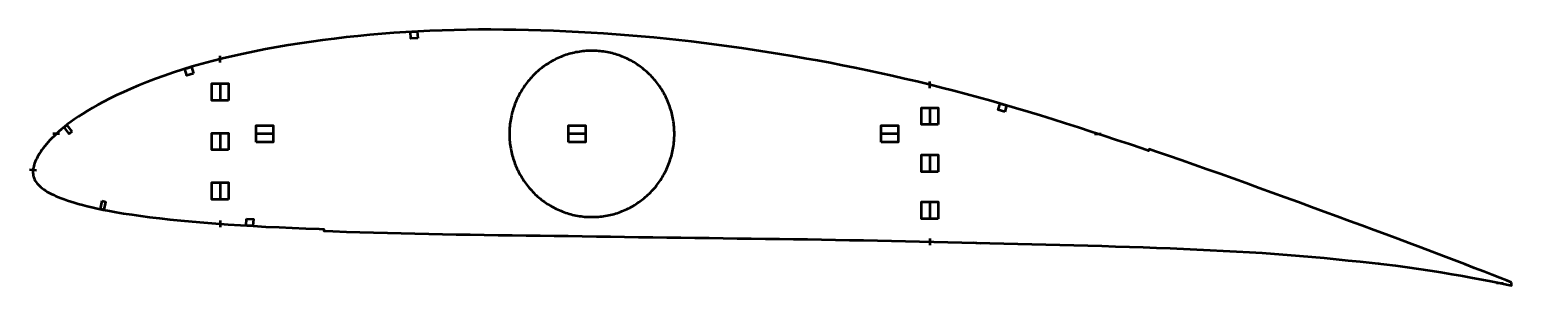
# Model space of a CAD drawing. Header units: metres. Extents: x -3 to 874, y 10 to 162.
import ezdxf

# ---------------------------------------------------------------- set-up
doc = ezdxf.new("R2010")
doc.units = ezdxf.units.M
doc.layers.add('Layer', color=1, linetype='Continuous', lineweight=50)

msp = doc.modelspace()

# ---------------------------------------------------------------- linework, layer by layer
at = {"layer": 'Layer'}
for p, q in [((329.68, 149.2), (329.68, 149.7)), ((109.68, 142.27), (109.68, 146.27)), ((109.68, 130.25), (109.68, 119.25)), ((529.68, 127.1), (529.68, 131.1)), ((529.68, 116.01), (529.68, 105.01)), ((14.66, 100), (10.66, 100)), ((109.68, 100.99), (109.68, 89.99)), ((141.46, 100), (130.46, 100)), ((280.87, 100), (280.37, 100)), ((326.4, 100), (315.4, 100)), ((378.5, 100), (379, 100)), ((511.35, 100), (500.35, 100)), ((627.15, 100), (631.15, 100)), ((529.68, 88.12), (529.68, 77.12)), ((0.87, 78.37), (-3.11, 78.68)), ((109.68, 71.72), (109.68, 60.72)), ((529.68, 60.24), (529.68, 49.24)), ((109.68, 48.7), (109.68, 44.7)), ((329.68, 50.8), (329.68, 50.3)), ((529.68, 38.15), (529.68, 34.15)), ((555.44, 35.7), (559.42, 35.39)), ((799.51, 40.52), (799.33, 40.05)), ((836.94, 26.39), (836.75, 25.92)), ((794.94, 23.81), (794.87, 23.31)), ((834.56, 18.19), (834.48, 17.7)), ((855.64, 19.24), (855.43, 18.79)), ((854.24, 14.68), (854.17, 14.19)), ((865.01, 11.88), (868.99, 11.57))]:
    msp.add_line(p, q, dxfattribs=at)
for points in [[(873.87, 12.09), (871.26, 13.15), (867.05, 14.79), (862.5, 16.59), (857.53, 18.52), (852.1, 20.59), (846.26, 22.82), (840.09, 25.19), (833.62, 27.65), (826.97, 30.19), (820.26, 32.72), (813.48, 35.23), (806.62, 37.82), (799.68, 40.46), (792.61, 43.08), (785.44, 45.74), (778.13, 48.41), (770.69, 51.14), (763.13, 53.9), (755.49, 56.7), (747.79, 59.51), (740.07, 62.33), (732.34, 65.14), (724.61, 67.94), (716.89, 70.73), (709.17, 73.51), (701.47, 76.27), (693.79, 79), (686.15, 81.71), (678.52, 84.39), (670.9, 87.04), (663.29, 89.66), (659.53, 90.95), (659.19, 89.95), (655.37, 91.26), (647.81, 93.82), (640.25, 96.35), (632.71, 98.84), (625.16, 101.3), (617.61, 103.74), (610.08, 106.15), (602.6, 108.52), (595.18, 110.83), (587.8, 113.09), (580.46, 115.29), (573.13, 117.43), (565.82, 119.52), (558.52, 121.56), (551.23, 123.54), (543.95, 125.47), (536.67, 127.35), (529.38, 129.17), (522.09, 130.94), (514.77, 132.66), (507.45, 134.33), (500.11, 135.96), (492.75, 137.53), (485.39, 139.06), (478.02, 140.53), (470.62, 141.96), (463.2, 143.34), (455.75, 144.68), (448.29, 145.97), (440.83, 147.22), (433.37, 148.42), (425.9, 149.58), (418.44, 150.68), (410.98, 151.74), (403.53, 152.74), (396.09, 153.69), (388.65, 154.59), (381.21, 155.44), (373.77, 156.23), (366.34, 156.97), (358.9, 157.66), (351.47, 158.29), (344.04, 158.87), (336.6, 159.39), (329.16, 159.86), (321.72, 160.28), (314.29, 160.65), (306.87, 160.96), (299.45, 161.22), (292.05, 161.42), (284.66, 161.57), (277.28, 161.67), (269.95, 161.71), (262.65, 161.69), (255.4, 161.62), (248.2, 161.47), (241.02, 161.25), (233.84, 160.97), (226.67, 160.61), (219.52, 160.2), (212.39, 159.72), (205.29, 159.17), (198.21, 158.57), (191.16, 157.89), (184.16, 157.15), (177.19, 156.35), (170.28, 155.47), (163.42, 154.53), (156.61, 153.53), (149.87, 152.44), (143.17, 151.28), (136.52, 150.06), (129.96, 148.78), (123.51, 147.45), (117.19, 146.06), (111.01, 144.6), (104.95, 143.07), (99, 141.47), (93.18, 139.79), (87.49, 138.06), (81.94, 136.26), (76.54, 134.41), (71.31, 132.52), (66.26, 130.58), (61.4, 128.64), (56.77, 126.69), (52.37, 124.75), (48.23, 122.83), (44.34, 120.93), (40.69, 119.06), (37.29, 117.22), (34.11, 115.41), (31.15, 113.66), (28.41, 111.96), (25.87, 110.31), (23.52, 108.71), (21.35, 107.16), (19.35, 105.65), (17.49, 104.18), (15.77, 102.75), (14.17, 101.37), (12.69, 100.02), (11.31, 98.72), (10.04, 97.46), (8.87, 96.23), (7.78, 95.03), (6.77, 93.86), (5.83, 92.73), (4.97, 91.62), (4.17, 90.54), (3.43, 89.47), (2.74, 88.44), (2.12, 87.45), (1.57, 86.48), (1.06, 85.5), (0.6, 84.54), (0.19, 83.63), (-0.15, 82.76), (-0.44, 81.87), (-0.68, 80.98), (-0.88, 80.13), (-1.03, 79.3), (-1.13, 78.47), (-1.18, 77.7), (-1.18, 76.93), (-1.12, 76.15), (-0.99, 75.36), (-0.78, 74.57), (-0.51, 73.77), (-0.17, 72.99), (0.24, 72.21), (0.73, 71.45), (1.3, 70.69), (1.94, 69.94), (2.65, 69.21), (3.43, 68.49), (4.28, 67.79), (5.2, 67.1), (6.2, 66.43), (7.28, 65.77), (8.45, 65.13), (9.7, 64.49), (11.04, 63.85), (12.46, 63.21), (13.99, 62.57), (15.61, 61.92), (17.35, 61.26), (19.2, 60.61), (21.19, 59.95), (23.34, 59.29), (25.65, 58.62), (28.15, 57.93), (30.86, 57.23), (33.77, 56.52), (36.93, 55.8), (40.36, 55.08), (44.08, 54.36), (48.13, 53.65), (52.54, 52.93), (57.3, 52.2), (62.43, 51.47), (67.9, 50.75), (73.73, 50.06), (79.9, 49.39), (86.38, 48.73), (93.13, 48.09), (100.06, 47.47), (107.14, 46.89), (114.33, 46.36), (121.66, 45.89), (129.14, 45.47), (136.77, 45.07), (144.5, 44.7), (152.34, 44.36), (160.28, 44.04), (168.29, 43.73), (170.98, 43.63), (170.94, 42.58), (176.3, 42.38), (184.36, 42.09), (192.41, 41.83), (200.49, 41.59), (208.6, 41.38), (216.75, 41.18), (224.92, 40.98), (233.08, 40.8), (241.23, 40.63), (249.4, 40.49), (257.6, 40.37), (265.84, 40.26), (274.11, 40.13), (282.39, 40.01), (290.67, 39.88), (298.98, 39.77), (307.31, 39.66), (315.65, 39.55), (323.99, 39.43), (332.33, 39.31), (340.66, 39.19), (349, 39.07), (357.33, 38.95), (365.66, 38.85), (374, 38.74), (382.34, 38.62), (390.68, 38.5), (399.02, 38.38), (407.35, 38.27), (415.69, 38.16), (424.02, 38.06), (432.35, 37.95), (440.66, 37.84), (448.97, 37.71), (457.28, 37.59), (465.58, 37.45), (473.88, 37.31), (482.16, 37.16), (490.44, 37.01), (498.72, 36.83), (507.02, 36.65), (515.33, 36.46), (523.65, 36.28), (531.97, 36.1), (540.3, 35.93), (548.61, 35.75), (556.92, 35.56), (565.24, 35.36), (573.55, 35.17), (581.85, 34.98), (590.13, 34.79), (598.4, 34.59), (606.65, 34.37), (614.9, 34.14), (623.16, 33.91), (631.41, 33.67), (639.62, 33.43), (647.77, 33.18), (655.86, 32.92), (663.92, 32.62), (671.94, 32.32), (679.88, 32), (687.74, 31.65), (695.55, 31.26), (703.35, 30.82), (711.12, 30.37), (718.82, 29.93), (726.38, 29.49), (733.78, 28.97), (741.15, 28.37), (748.53, 27.76), (755.83, 27.18), (763.03, 26.55), (770.2, 25.83), (777.34, 25.12), (784.42, 24.45), (791.39, 23.73), (798.32, 22.9), (805.3, 22), (812.24, 21.11), (819, 20.21), (825.61, 19.18), (832.19, 18.09), (838.64, 16.98), (844.88, 15.9), (850.82, 14.82), (856.43, 13.76), (861.69, 12.76), (866.58, 11.81), (871.09, 10.91), (873.87, 10.32)], [(378.5, 100), (378.49, 101.03), (378.45, 102.07), (378.4, 103.1), (378.32, 104.13), (378.23, 105.16), (378.11, 106.19), (377.97, 107.21), (377.81, 108.23), (377.63, 109.25), (377.42, 110.26), (377.2, 111.27), (376.95, 112.28), (376.69, 113.27), (376.4, 114.27), (376.09, 115.25), (375.76, 116.23), (375.41, 117.21), (375.05, 118.17), (374.66, 119.13), (374.25, 120.08), (373.82, 121.01), (373.37, 121.94), (372.91, 122.87), (372.42, 123.78), (371.91, 124.68), (371.39, 125.56), (370.85, 126.44), (370.29, 127.31), (369.71, 128.16), (369.11, 129), (368.5, 129.83), (367.87, 130.65), (367.22, 131.45), (366.56, 132.24), (365.88, 133.01), (365.18, 133.77), (364.47, 134.52), (363.74, 135.24), (363, 135.96), (362.24, 136.66), (361.47, 137.34), (360.69, 138), (359.89, 138.65), (359.08, 139.28), (358.25, 139.9), (357.41, 140.49), (356.56, 141.07), (355.7, 141.63), (354.83, 142.17), (353.94, 142.7), (353.05, 143.2), (352.14, 143.69), (351.22, 144.15), (350.3, 144.6), (349.36, 145.02), (348.42, 145.43), (347.47, 145.82), (346.51, 146.19), (345.55, 146.53), (344.57, 146.86), (343.59, 147.16), (342.61, 147.45), (341.61, 147.71), (340.62, 147.95), (339.61, 148.17), (338.61, 148.37), (337.6, 148.55), (336.58, 148.71), (335.57, 148.84), (334.55, 148.96), (333.52, 149.05), (332.5, 149.12), (331.48, 149.17), (330.45, 149.2), (329.43, 149.2), (328.4, 149.18), (327.38, 149.15), (326.35, 149.09), (325.33, 149.01), (324.31, 148.9), (323.29, 148.78), (322.27, 148.63), (321.26, 148.46), (320.25, 148.28), (319.25, 148.06), (318.25, 147.83), (317.25, 147.58), (316.27, 147.31), (315.28, 147.01), (314.31, 146.7), (313.34, 146.36), (312.37, 146), (311.42, 145.63), (310.47, 145.23), (309.53, 144.81), (308.6, 144.38), (307.68, 143.92), (306.77, 143.45), (305.87, 142.95), (304.98, 142.44), (304.1, 141.9), (303.23, 141.35), (302.38, 140.78), (301.53, 140.2), (300.7, 139.59), (299.88, 138.97), (299.08, 138.33), (298.28, 137.67), (297.5, 137), (296.74, 136.31), (295.99, 135.6), (295.26, 134.88), (294.54, 134.15), (293.83, 133.39), (293.14, 132.63), (292.47, 131.85), (291.82, 131.05), (291.18, 130.24), (290.56, 129.42), (289.95, 128.58), (289.36, 127.74), (288.79, 126.88), (288.24, 126), (287.71, 125.12), (287.2, 124.23), (286.7, 123.32), (286.22, 122.41), (285.77, 121.48), (285.33, 120.55), (284.91, 119.6), (284.51, 118.65), (284.13, 117.69), (283.77, 116.72), (283.43, 115.74), (283.12, 114.76), (282.82, 113.77), (282.54, 112.78), (282.29, 111.77), (282.05, 110.77), (281.84, 109.76), (281.64, 108.74), (281.47, 107.72), (281.32, 106.7), (281.19, 105.67), (281.09, 104.65), (281, 103.62), (280.93, 102.58), (280.89, 101.55), (280.87, 100.52), (280.87, 99.48), (280.89, 98.45), (280.93, 97.42), (281, 96.38), (281.09, 95.35), (281.19, 94.33), (281.32, 93.3), (281.47, 92.28), (281.64, 91.26), (281.84, 90.24), (282.05, 89.23), (282.29, 88.23), (282.54, 87.22), (282.82, 86.23), (283.12, 85.24), (283.43, 84.26), (283.77, 83.28), (284.13, 82.31), (284.51, 81.35), (284.91, 80.4), (285.33, 79.45), (285.77, 78.52), (286.22, 77.59), (286.7, 76.68), (287.2, 75.77), (287.71, 74.88), (288.24, 74), (288.79, 73.12), (289.36, 72.26), (289.95, 71.42), (290.56, 70.58), (291.18, 69.76), (291.82, 68.95), (292.47, 68.15), (293.14, 67.37), (293.83, 66.61), (294.54, 65.85), (295.26, 65.12), (295.99, 64.4), (296.74, 63.69), (297.5, 63), (298.28, 62.33), (299.08, 61.67), (299.88, 61.03), (300.7, 60.41), (301.53, 59.8), (302.38, 59.22), (303.23, 58.65), (304.1, 58.1), (304.98, 57.56), (305.87, 57.05), (306.77, 56.55), (307.68, 56.08), (308.6, 55.62), (309.53, 55.19), (310.47, 54.77), (311.42, 54.37), (312.37, 54), (313.34, 53.64), (314.31, 53.3), (315.28, 52.99), (316.27, 52.69), (317.25, 52.42), (318.25, 52.17), (319.25, 51.94), (320.25, 51.72), (321.26, 51.54), (322.27, 51.37), (323.29, 51.22), (324.31, 51.1), (325.33, 50.99), (326.35, 50.91), (327.38, 50.85), (328.4, 50.82), (329.43, 50.8), (330.45, 50.8), (331.48, 50.83), (332.5, 50.88), (333.52, 50.95), (334.55, 51.04), (335.57, 51.16), (336.58, 51.29), (337.6, 51.45), (338.61, 51.63), (339.61, 51.83), (340.62, 52.05), (341.61, 52.29), (342.61, 52.55), (343.59, 52.84), (344.57, 53.14), (345.55, 53.47), (346.51, 53.81), (347.47, 54.18), (348.42, 54.57), (349.36, 54.98), (350.3, 55.4), (351.22, 55.85), (352.14, 56.31), (353.05, 56.8), (353.94, 57.3), (354.83, 57.83), (355.7, 58.37), (356.56, 58.93), (357.41, 59.51), (358.25, 60.1), (359.08, 60.72), (359.89, 61.35), (360.69, 62), (361.47, 62.66), (362.24, 63.34), (363, 64.04), (363.74, 64.76), (364.47, 65.48), (365.18, 66.23), (365.88, 66.99), (366.56, 67.76), (367.22, 68.55), (367.87, 69.35), (368.5, 70.17), (369.11, 71), (369.71, 71.84), (370.29, 72.69), (370.85, 73.56), (371.39, 74.44), (371.91, 75.32), (372.42, 76.22), (372.91, 77.13), (373.37, 78.06), (373.82, 78.99), (374.25, 79.92), (374.66, 80.87), (375.05, 81.83), (375.41, 82.79), (375.76, 83.77), (376.09, 84.75), (376.4, 85.73), (376.69, 86.73), (376.95, 87.72), (377.2, 88.73), (377.42, 89.74), (377.63, 90.75), (377.81, 91.77), (377.97, 92.79), (378.11, 93.81), (378.23, 94.84), (378.32, 95.87), (378.4, 96.9), (378.45, 97.93), (378.49, 98.97), (378.5, 100)]]:
    msp.add_lwpolyline(points, close=True, dxfattribs=at)
for points in [[(226.55, 156.6), (222.55, 156.37), (222.32, 160.36), (226.32, 160.59), (226.55, 156.6)], [(93.84, 135.81), (90.01, 134.64), (88.84, 138.47), (92.67, 139.64), (93.84, 135.81)], [(114.68, 119.75), (104.68, 119.75), (104.68, 129.75), (114.68, 129.75), (114.68, 119.75)], [(534.68, 105.51), (524.68, 105.51), (524.68, 115.51), (534.68, 115.51), (534.68, 105.51)], [(573.99, 113.01), (570.15, 114.14), (571.27, 117.97), (575.11, 116.85), (573.99, 113.01)], [(21.93, 101.31), (20.36, 100.07), (17.25, 103.99), (18.82, 105.23), (21.93, 101.31)], [(114.68, 90.49), (104.68, 90.49), (104.68, 100.49), (114.68, 100.49), (114.68, 90.49)], [(130.96, 95), (130.96, 105), (140.96, 105), (140.96, 95), (130.96, 95)], [(315.9, 95), (315.9, 105), (325.9, 105), (325.9, 95), (315.9, 95)], [(500.85, 95), (500.85, 105), (510.85, 105), (510.85, 95), (500.85, 95)], [(534.68, 77.62), (524.68, 77.62), (524.68, 87.62), (534.68, 87.62), (534.68, 77.62)], [(114.68, 61.22), (104.68, 61.22), (104.68, 71.22), (114.68, 71.22), (114.68, 61.22)], [(39.91, 60.28), (41.87, 59.87), (40.84, 54.97), (38.88, 55.39), (39.91, 60.28)], [(534.68, 49.74), (524.68, 49.74), (524.68, 59.74), (534.68, 59.74), (534.68, 49.74)], [(125.3, 49.69), (129.29, 49.47), (129.07, 45.47), (125.07, 45.7), (125.3, 49.69)]]:
    msp.add_lwpolyline(points, dxfattribs=at)

doc.saveas('drawing.dxf')
